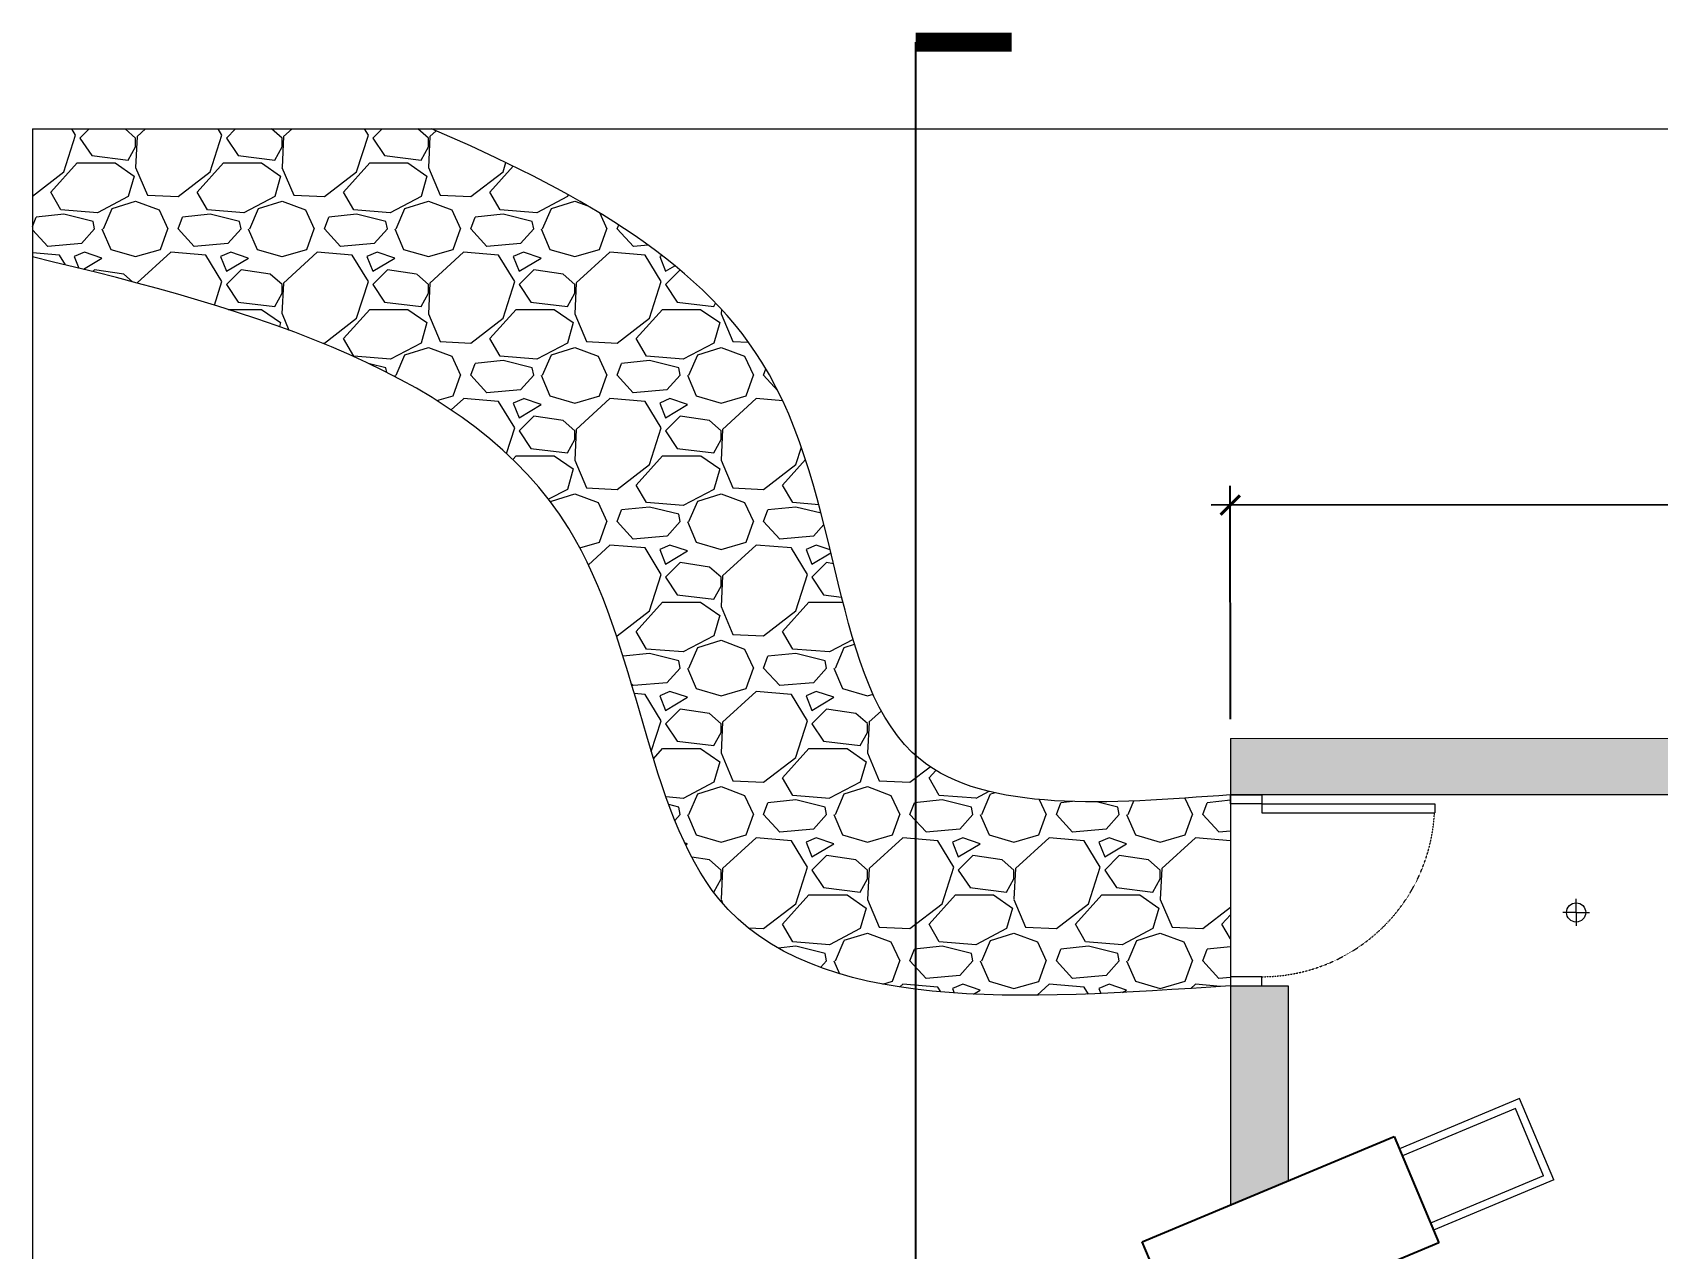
# Model space of a CAD drawing. Header units: millimetres. Extents: x 19901 to 59163, y 13732 to 30178.
# Drawn here: x 37666 to 38512, y 28273 to 28906 of the extents above; entities that cross this region are included whole.
import ezdxf

# ---------------------------------------------------------------- set-up
doc = ezdxf.new("R2010")
doc.units = ezdxf.units.MM
doc.linetypes.add('TRATTEGGIATA2', pattern=[0.375, 0.25, -0.125])
doc.layers.get('0').update_dxf_attribs({"lineweight": 18})
doc.layers.add('A-ANNO-SYMB', color=3, linetype='Continuous')
for name, color, linetype, lineweight in [('A-DOOR-FULL', 4, 'Continuous', 18), ('A-FURN', 8, 'Continuous', 13), ('CAMPITURA', 9, 'Continuous', 13), ('MURO', 1, 'Continuous', 25), ('PROIEZIONI', 145, 'Continuous', 13), ('QUOTE', 252, 'Continuous', 13), ('Vetro', 150, 'Continuous', 15), ('Wall', 255, 'Continuous', 20)]:
    doc.layers.add(name, color=color, linetype=linetype, lineweight=lineweight)
doc.styles.get("Standard").update_dxf_attribs({"font": 'arial.ttf'})
doc.dimstyles.new('1-1', dxfattribs={"dimtxt": 15, "dimasz": 10, "dimexe": 10, "dimexo": 10, "dimgap": 5, "dimtad": 1, "dimdec": 0, "dimtxsty": 'Standard', "dimblk": 'ARCHTICK', "dimcen": 2.5, "dimdle": 10, "dimadec": 0, "dimazin": 0, "dimtfac": 1, "dimtdec": 0, "dimtmove": 0, "dimatfit": 3, "dimldrblk": 'ARCHTICK', "dimfxl": 1, "dimarcsym": 0})

# ---------------------------------------------------------------- blocks, each defined once
blk = doc.blocks.new('luce')
at = {"layer": 'PROIEZIONI'}
for q in [(4127.26, 2661.44), (4120.26, 2654.44), (4127.26, 2647.44), (4134.26, 2654.44)]:
    blk.add_line((4127.26, 2654.44), q, dxfattribs=at)
blk.add_circle((4127.26, 2654.44), 5, dxfattribs=at)
blk = doc.blocks.new('_ArchTick')
at = {"color": 0, "linetype": 'ByBlock', "const_width": 0.15}
blk.add_lwpolyline([(-0.5, -0.5), (0.5, 0.5)], dxfattribs=at)
blk = doc.blocks.new('*D7')
at = {"layer": 'Defpoints', "color": 0, "transparency": 16777216}
for p in [(38289.3, 28660.31), (38289.37, 28538.86), (39439.37, 28539.51)]:
    blk.add_point(p, dxfattribs=at)
at = {"layer": 'QUOTE', "color": 0, "lineweight": -2, "transparency": 16777216}
for p, q in [((38289.36, 28548.86), (38289.3, 28670.31)), ((39439.36, 28549.51), (39439.3, 28670.96)), ((39449.3, 28660.97), (38279.3, 28660.3))]:
    blk.add_line(p, q, dxfattribs=at)
at = {"layer": 'QUOTE', "color": 0, "lineweight": -2, "transparency": 16777216, "xscale": 10, "yscale": 10, "zscale": 10}
for p, rotation in [((38289.3, 28660.31), 180.0323936274457), ((39439.3, 28660.96), 0.03239362744572816)]:
    blk.add_blockref('_ArchTick', p, dxfattribs=dict(at, rotation=rotation))
at = {"layer": 'QUOTE', "color": 0, "transparency": 16777216, "insert": (38864.29, 28673.29), "char_height": 15, "attachment_point": 5, "rotation": 0.03239}
blk.add_mtext('1150', dxfattribs=at)

msp = doc.modelspace()

# ---------------------------------------------------------------- hatches: boundary and pattern name
at = {"layer": 'A-FURN'}
h = msp.add_hatch(dxfattribs=at)
h.set_pattern_fill('GRAVEL', color=256, scale=3)
edge = h.paths.add_edge_path()
edge.add_spline(control_points=[(38289.37, 28509.51), (38225.88, 28504.75), (38075.31, 28493.46), (38094.57, 28744.17), (37946.06, 28824.82), (37873.55, 28856.17)], knot_values=[0, 0, 0, 0, 162.385892, 385.105519, 560.841404, 560.841404, 560.841404, 560.841404], degree=3, periodic=0)
edge.add_line((37873.55, 28856.17), (37665.82, 28856.17))
edge.add_line((37665.82, 28856.17), (37665.82, 28789.47))
edge.add_spline(control_points=[(37665.82, 28789.47), (37783.25, 28761.54), (37977.65, 28705.21), (37989.13, 28389.35), (38181, 28402.65), (38289.37, 28410.16)], knot_values=[0, 0, 0, 0, 281.436587, 489.497177, 759.500046, 759.500046, 759.500046, 759.500046], degree=3, periodic=0)
edge.add_line((38289.37, 28410.16), (38289.37, 28509.51))
at = {"layer": 'CAMPITURA'}
h = msp.add_hatch(color=256, dxfattribs=at)
h.dxf.hatch_style = 1
h.paths.add_polyline_path([(39089.37, 28264.51), (39119.37, 28264.51), (39119.37, 28294.51), (39089.37, 28294.51)])
h.paths.add_polyline_path([(38689.37, 28294.51), (38689.37, 28264.51), (38719.37, 28264.51), (38719.37, 28294.51)])
h.paths.add_polyline_path([(38289.37, 28296.01), (38319.37, 28308.58), (38319.37, 28410.15), (38289.37, 28410.15)])
h.paths.add_polyline_path([(38817.35, 28509.51), (38827.33, 28513.69), (38824.62, 28520.14), (38870.52, 28539.36), (38289.37, 28538.86), (38289.37, 28509.51), (38319.37, 28509.51)])

# ---------------------------------------------------------------- linework, layer by layer
for q in [(39665.82, 28856.17), (37665.82, 27963.23)]:
    msp.add_line((37665.82, 28856.17), q)
at = {"layer": 'A-ANNO-SYMB'}
msp.add_line((38125.48, 28901.29), (38125.48, 26712.18), dxfattribs=at)
at = {"layer": 'A-ANNO-SYMB', "const_width": 10}
msp.add_lwpolyline([(38175.48, 28901.29), (38125.48, 28901.29)], dxfattribs=at)
at = {"layer": 'A-DOOR-FULL'}
for p, q in [((38305.73, 28504.83), (38305.73, 28500.16)), ((38305.73, 28504.83), (38395.73, 28504.83)), ((38305.73, 28500.16), (38395.73, 28500.16)), ((38395.73, 28504.83), (38395.73, 28500.16)), ((38305.73, 28414.83), (38289.37, 28414.83)), ((38289.37, 28414.83), (38289.37, 28410.16)), ((38305.73, 28410.16), (38305.73, 28414.83)), ((38289.37, 28410.16), (38305.73, 28410.16))]:
    msp.add_line(p, q, dxfattribs=at)
msp.add_lwpolyline([(38289.37, 28509.51), (38305.73, 28509.51), (38305.73, 28504.83), (38289.37, 28504.83)], close=True, dxfattribs=at)
at = {"layer": 'A-DOOR-FULL', "linetype": 'TRATTEGGIATA2', "ltscale": 0.25}
msp.add_arc((38305.73, 28504.83), 90, 270, 357.02226, dxfattribs=at)
at = {"layer": 'A-FURN'}
for points, knots in [([(38289.37, 28509.51), (38225.88, 28504.75), (38075.31, 28493.46), (38094.57, 28744.17), (37946.06, 28824.82), (37873.55, 28856.17)], [0, 0, 0, 0, 162.385892, 385.105519, 560.841404, 560.841404, 560.841404, 560.841404]), ([(38289.37, 28410.16), (38181, 28402.65), (37989.13, 28389.35), (37977.65, 28705.21), (37783.25, 28761.54), (37665.82, 28789.47)], [0, 0, 0, 0, 270.002869, 478.06346, 759.500046, 759.500046, 759.500046, 759.500046])]:
    msp.add_open_spline(points, degree=3, knots=knots, dxfattribs=at)
at = {"layer": 'CAMPITURA'}
msp.add_line((38289.37, 28509.51), (38289.37, 28410.15), dxfattribs=at)
at = {"layer": 'MURO'}
for p, q in [((38243.51, 28276.81), (38374.64, 28331.72)), ((38374.64, 28331.72), (38397.82, 28276.38)), ((38266.69, 28221.47), (38243.51, 28276.81)), ((38397.82, 28276.38), (38266.69, 28221.47))]:
    msp.add_line(p, q, dxfattribs=at)
at = {"layer": 'Vetro'}
for p, q in [((38439.92, 28351.47), (38377.35, 28325.27)), ((38437.77, 28346.23), (38378.89, 28321.58)), ((38452.45, 28311.18), (38437.77, 28346.23)), ((38457.69, 28309.04), (38439.92, 28351.47)), ((38452.45, 28311.18), (38393.57, 28286.52)), ((38457.69, 28309.04), (38395.11, 28282.83))]:
    msp.add_line(p, q, dxfattribs=at)
at = {"layer": 'Wall'}
for p, q in [((38289.37, 28538.86), (38870.52, 28539.36)), ((38289.37, 28538.86), (38289.37, 28509.51)), ((38319.37, 28509.51), (38289.37, 28509.51)), ((38817.35, 28509.51), (38319.37, 28509.51)), ((38289.37, 28410.15), (38289.37, 28296.01)), ((38289.37, 28410.15), (38319.37, 28410.15)), ((38319.37, 28410.15), (38319.37, 28308.58))]:
    msp.add_line(p, q, dxfattribs=at)

# ---------------------------------------------------------------- block references
at = {"layer": 'PROIEZIONI'}
msp.add_blockref('luce', (34342.09, 25793.84), dxfattribs=at)

# ---------------------------------------------------------------- dimensions: what is measured, and where the dimension line sits
at = {"layer": 'QUOTE'}
dim = msp.add_aligned_dim(p1=(39439.37, 28539.51), p2=(38289.37, 28538.86), distance=-121.45, dimstyle='1-1', dxfattribs=at)
dim.commit()
dim.dimension.update_dxf_attribs({"geometry": '*D7', "text_midpoint": (38864.29, 28673.29)})

doc.saveas('drawing.dxf')
